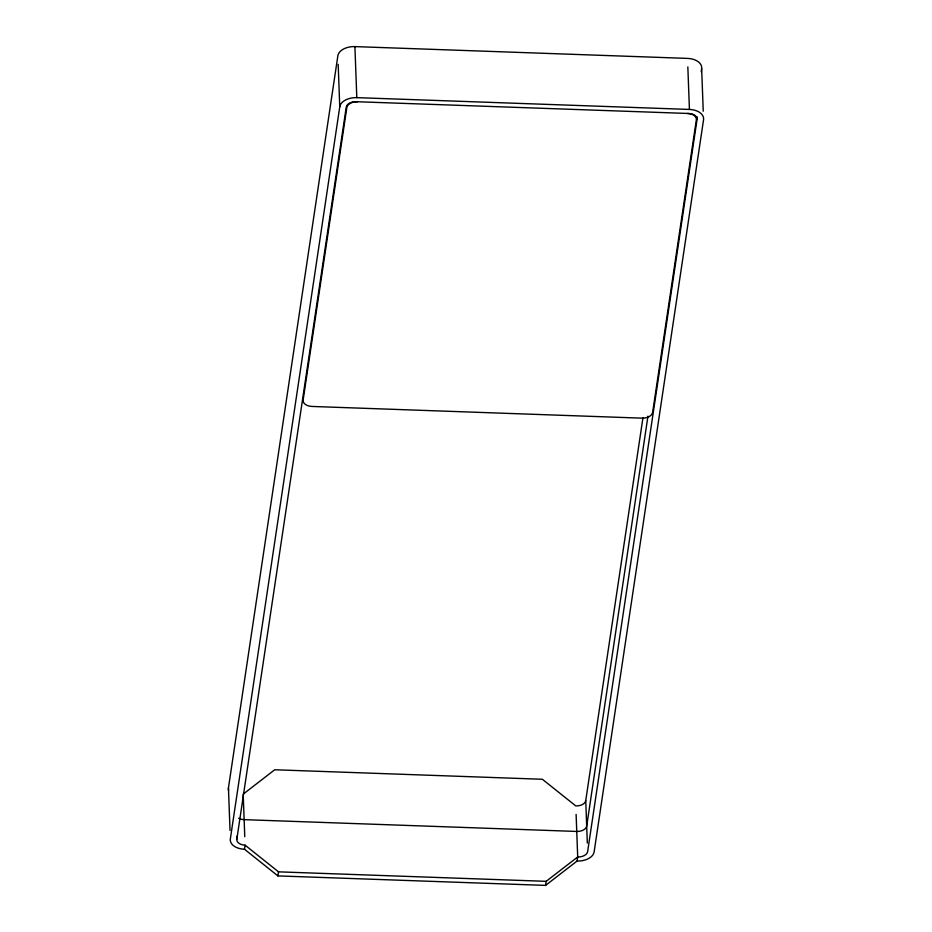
<?xml version="1.0" encoding="UTF-8"?>
<svg xmlns="http://www.w3.org/2000/svg" width="932" height="932" viewBox="0 0 932 932"><rect width="100%" height="100%" fill="white"/><g stroke="black" fill="none" stroke-linecap="round" stroke-linejoin="round"><path stroke-width="1.4" d="M230.029 830.424L228.445 787.889L337.862 55.792A15.669 9.751 -2.1 0 1 354.906 46.6L687.513 58.401A15.669 9.751 -2.1 0 1 701.656 68.7L703.241 111.234M339.761 106.831L230.344 838.928A15.669 9.751 -2.1 0 0 244.487 849.238L277.911 875.905L545.558 885.4L577.094 861.028A15.669 9.751 -2.1 0 0 594.138 851.836L703.555 119.739A15.669 9.751 -2.1 0 0 689.424 109.44L356.805 97.639A15.669 9.751 -2.1 0 0 339.761 106.831L338.176 64.308M236.845 839.161L346.261 107.064A9.134 5.685 -2.1 0 1 356.199 101.704L688.806 113.494A9.134 5.685 -2.1 0 1 697.054 119.506L587.638 851.603A9.134 5.685 -2.1 0 1 577.7 856.974L546.164 881.334L278.517 871.839L245.093 845.173A9.134 5.685 -2.1 0 1 236.845 839.161L236.74 836.33M244.487 849.238L245.093 845.173M277.911 875.905L278.517 871.839M545.558 885.4L546.164 881.334M587.323 843.099L585.739 800.565L642.963 417.699M577.094 861.028L577.7 856.974L576.116 814.44M647.961 416.173L586.694 826.09A9.134 5.685 -2.1 0 1 576.745 831.449L244.137 819.647A9.134 5.685 -2.1 0 1 238.65 818.214M701.225 71.578L701.656 68.7M696.95 116.675L697.054 119.506M687.839 66.906L689.424 109.44M354.906 46.6L356.805 97.639M244.767 836.668L243.194 794.134L274.719 769.762L542.366 779.269L575.801 805.935A9.134 5.685 -2.1 0 0 585.739 800.565M687.513 113.459A9.786 6.093 -2.1 0 1 696.344 119.89L652.633 412.41A9.786 6.093 -2.1 0 1 641.973 418.153L311.964 406.445A9.786 6.093 -2.1 0 1 303.133 400.003L346.844 107.495A9.786 6.093 -2.1 0 1 357.504 101.751M228.573 790.336A15.669 9.751 -2.1 0 1 228.445 787.889"/></g></svg>
